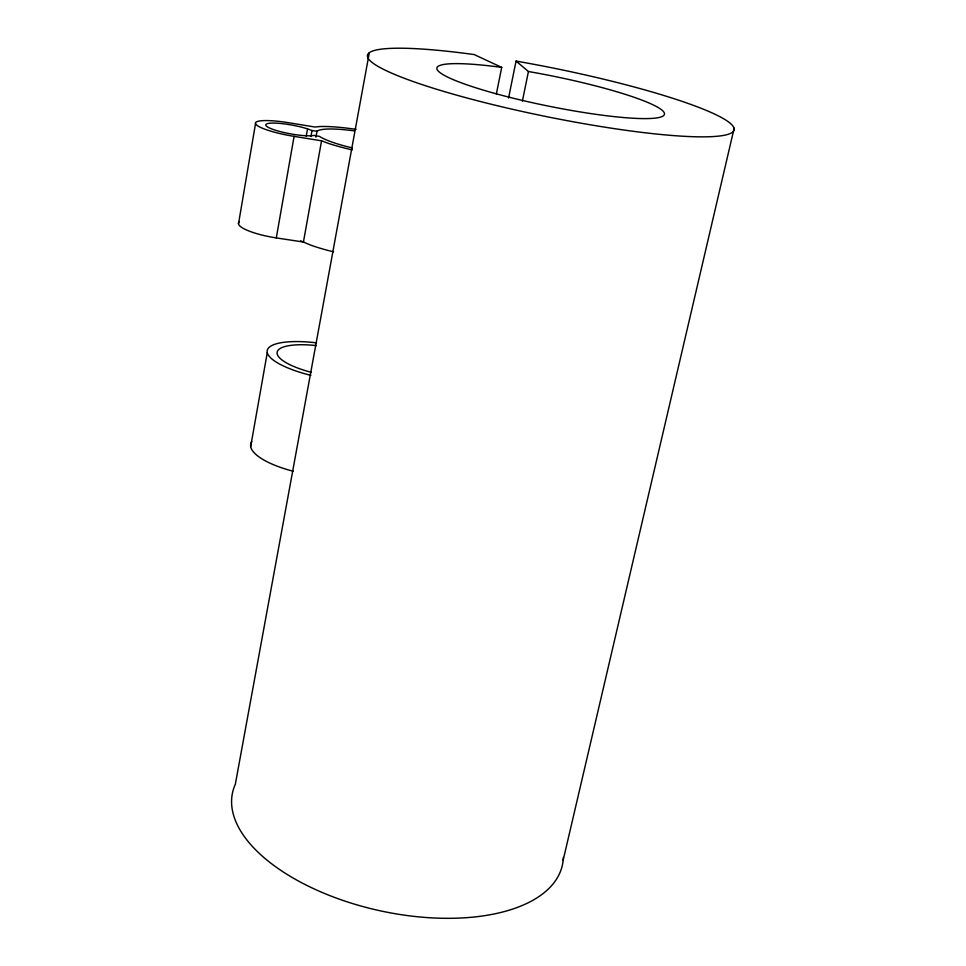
<?xml version="1.0" encoding="UTF-8"?>
<svg xmlns="http://www.w3.org/2000/svg" width="966" height="966" viewBox="0 0 966 966"><rect width="100%" height="100%" fill="white"/><g stroke="black" fill="none" stroke-linecap="round" stroke-linejoin="round"><path stroke-width="1.45" d="M238.481 223.931L255.519 123.6M294.087 136.363L321.545 140.807L303.433 242.031L276.3 237.914L294.087 136.363A36.261 6.255 10.3 0 1 255.555 123.72A36.261 6.255 10.3 0 1 288.423 122.694L314.964 127.029L320.132 126.522A62.005 10.674 10.7 0 1 356.104 129.384M250.677 446.594L267.28 352.602M306.222 136.266L307.526 128.889A25.828 4.456 10.3 0 0 271.7 123.105A25.828 4.456 10.3 0 0 274.863 130.036A25.828 4.456 10.3 0 0 310.69 135.808L314.252 135.433L319.456 136.387A51.669 8.887 10.7 0 0 352.252 147.907M310.919 136.447L311.97 130.531L307.526 128.889M315.942 137.16L317.005 131.255A51.669 8.887 10.7 0 1 354.293 130.881M369.314 52.732L235.318 784.307A168.857 83.728 12.4 0 0 378.732 910.479A168.857 83.728 12.4 0 0 563.335 857.434M496.355 93.992L501.704 67.391L474.209 54.567A187.126 24.464 11.5 0 0 433.203 88.196A187.126 24.464 11.5 0 0 728.473 134.189A187.126 24.464 11.5 0 0 516.049 61.087L508.551 98.037M522.401 101.056L528.438 71.52L516.049 61.087M563.166 860.175L734.172 128.164M311.97 130.531L317.005 131.255M321.545 140.807L328.416 143.391A62.005 10.674 10.7 0 0 352.24 149.887M300.668 240.86L310.158 244.905A61.184 13.524 10.6 0 0 333.56 251.8M528.438 71.52A116.137 15.142 11.5 0 1 661.227 116.874A116.137 15.142 11.5 0 1 478.738 88.715A116.137 15.142 11.5 0 1 501.704 67.391M276.3 237.914A35.778 7.921 10.1 0 1 239.194 221.951M293.338 471.263A59.421 19.417 10.3 0 1 251.764 441.631M310.919 375.363A60.194 16.893 10.4 0 1 267.22 350.586A60.194 16.893 10.4 0 1 316.558 342.845M311.149 372.272A50.16 14.067 10.4 0 1 277.157 352.167A50.16 14.067 10.4 0 1 316.389 345.587"/></g></svg>
